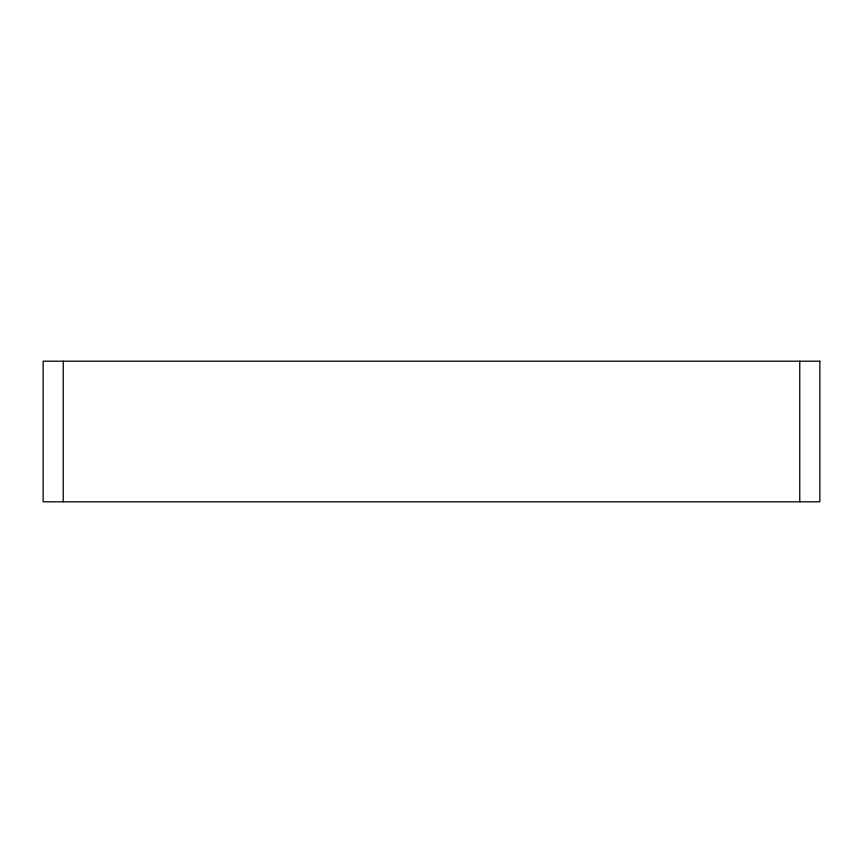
<?xml version="1.0" encoding="UTF-8"?>
<svg xmlns="http://www.w3.org/2000/svg" width="863" height="863" viewBox="0 0 863 863"><rect width="100%" height="100%" fill="white"/><g stroke="black" fill="none" stroke-linecap="round" stroke-linejoin="round"><path stroke-width="1.29" d="M799.764 361.198L799.764 501.802M63.236 361.198L63.236 501.802M819.85 361.198L43.15 361.198L43.15 501.802L819.85 501.802L819.85 361.198"/></g></svg>
